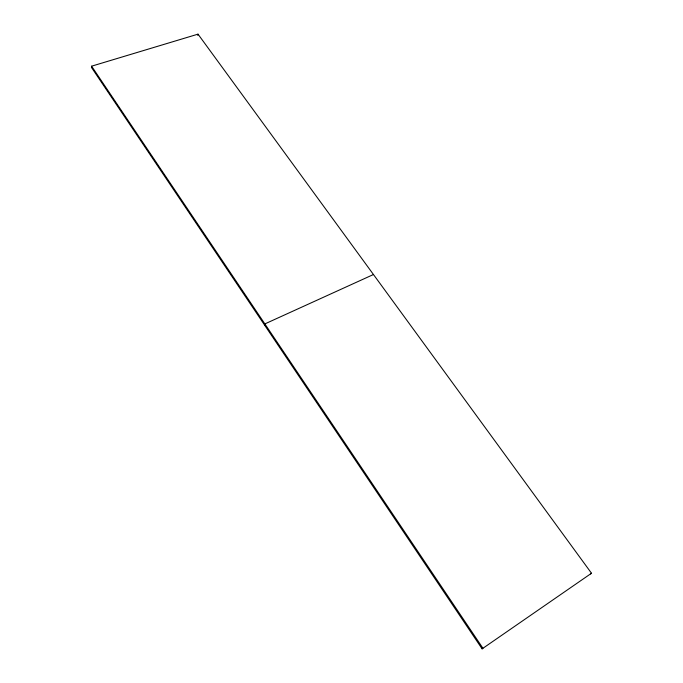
<?xml version="1.0" encoding="UTF-8"?>
<svg xmlns="http://www.w3.org/2000/svg" width="683" height="683" viewBox="0 0 683 683"><rect width="100%" height="100%" fill="white"/><g stroke="black" fill="none" stroke-linecap="round" stroke-linejoin="round"><path stroke-width="1.02" d="M91.59 66.183L91.496 67.463L482.104 648.85L591.504 573.242L198.01 34.15L91.59 66.183L482.915 648.252L482.104 648.85M197.78 35.414L198.01 34.15M264.483 324.946L264.859 323.913L373.456 274.515M590.573 573.933L591.504 573.242"/></g></svg>
